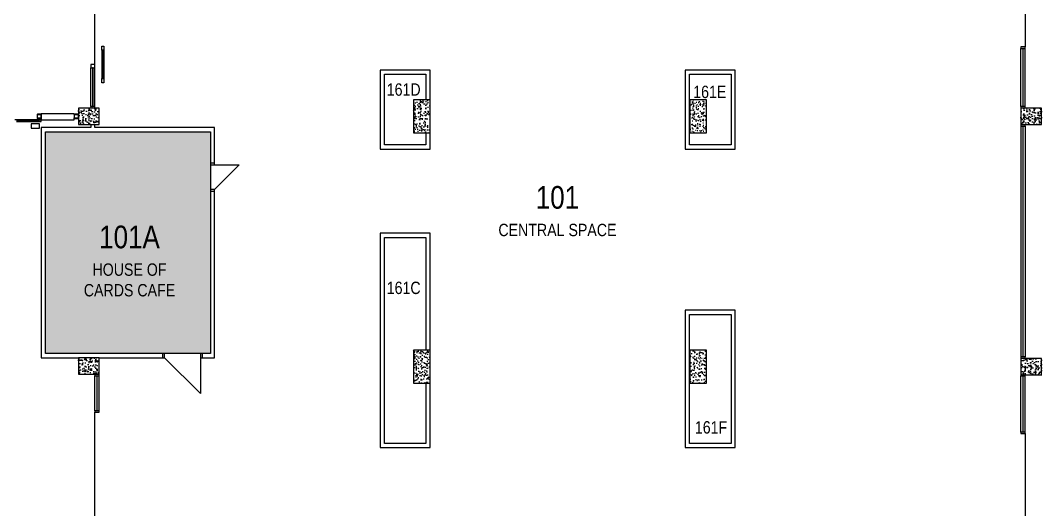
# Model space of a CAD drawing. Extents: x 76832 to 156531, y -2955 to 55954.
# Drawn here: x 98730 to 123496, y 28994 to 40871 of the extents above; entities that cross this region are included whole.
import ezdxf

# ---------------------------------------------------------------- set-up
doc = ezdxf.new("R2010")
doc.units = 0
doc.header["$MEASUREMENT"] = 0
for name, color, linetype in [('A-Column__Concrete', 7, 'CONTINUOUS'), ('A-DOOR', 160, 'CONTINUOUS'), ('A-Hatch__Concrete', 252, 'CONTINUOUS'), ('A-Text__Primary Room', 6, 'CONTINUOUS'), ('A-Wall__Brick', 6, 'CONTINUOUS'), ('A-Window', 4, 'CONTINUOUS')]:
    doc.layers.add(name, color=color, linetype=linetype)
doc.layers.add('Lease-Pharmacy', color=7, linetype='CONTINUOUS', true_color=0xffd452)
doc.styles.add('Arial Narrow', font='ARIALN.TTF', dxfattribs={"height": 750})
pattern_1 = [(50, (139339.66, 65471.27), (182.18467, -15.9391), [19.05, -209.55]), (355, (139339.66, 65471.27), (-35.2434, 191.05685), [15.24, -167.6406]), (100.45144, (139354.85, 65469.94), (146.94125, 175.11775), [16.19, -178.09024]), (46.1842, (139339.66, 65522.07), (271.079, -42.0423), [28.575, -314.325]), (96.63556, (139362.25, 65518.57), (237.4041, 247.4261), [24.285, -267.1356]), (351.18415, (139339.66, 65522.07), (237.4041, 247.4261), [22.86, -251.4597]), (21, (139365.06, 65509.37), (151.6144, -102.2652), [19.05, -209.55]), (326, (139365.06, 65509.37), (61.802, 184.188), [15.24, -167.64]), (71.45144, (139377.7, 65500.85), (213.4164, 81.92277), [16.19, -178.08994]), (37.5, (139339.665, 65471.27), (3.0886, 84.55504), [0, -165.608, 0, -170.18, 0, -168.275]), (7.5, (139339.665, 65471.27), (66.81966, 100.18057), [0, -97.028, 0, -161.798, 0, -64.135]), (327.5, (139283.02, 65471.27), (135.590595, -5.72874), [0, -63.5, 0, -198.12, 0, -262.89]), (317.5, (139257.62, 65471.27), (148.12918, 25.4265), [0, -82.55, 0, -131.572, 0, -186.69])]

msp = doc.modelspace()

# ---------------------------------------------------------------- hatches: boundary and pattern name
at = {"layer": 'A-Hatch__Concrete'}
h = msp.add_hatch(dxfattribs=at)
h.set_pattern_fill('AR-CONC', color=256, style=0)
h.set_pattern_definition(pattern_1)
h.paths.add_polyline_path([(108666, 38243), (108666, 38943), (108266, 38943), (108266, 38143), (108666, 38143)])
h = msp.add_hatch(dxfattribs=at)
h.set_pattern_fill('AR-CONC', color=256, style=0)
h.set_pattern_definition(pattern_1)
h.paths.add_polyline_path([(115366, 38243), (115366, 38943), (114966, 38943), (114966, 38143), (115366, 38143)])
h = msp.add_hatch(dxfattribs=at)
h.set_pattern_fill('AR-CONC', color=256, style=0)
h.set_pattern_definition(pattern_1)
h.paths.add_polyline_path([(100636, 38743), (100136, 38743), (100136, 38343), (100636, 38343)])
h = msp.add_hatch(dxfattribs=at)
h.set_pattern_fill('AR-CONC', color=256, style=0)
h.set_pattern_definition(pattern_1)
h.paths.add_polyline_path([(123496, 38743), (122996, 38743), (122996, 38343), (123496, 38343)])
h = msp.add_hatch(dxfattribs=at)
h.set_pattern_fill('AR-CONC', color=256, style=0)
h.set_pattern_definition(pattern_1)
h.paths.add_polyline_path([(108666, 32764), (108666, 32863), (108266, 32863), (108266, 32063), (108666, 32063)])
h = msp.add_hatch(dxfattribs=at)
h.set_pattern_fill('AR-CONC', color=256, style=0)
h.set_pattern_definition(pattern_1)
h.paths.add_polyline_path([(115366, 32764), (115366, 32863), (114966, 32863), (114966, 32063), (115366, 32063)])
h = msp.add_hatch(dxfattribs=at)
h.set_pattern_fill('AR-CONC', color=256, style=0)
h.set_pattern_definition(pattern_1)
h.paths.add_polyline_path([(100636, 32682), (100136, 32682), (100136, 32282), (100636, 32282)])
h = msp.add_hatch(dxfattribs=at)
h.set_pattern_fill('AR-CONC', color=256, style=0)
h.set_pattern_definition(pattern_1)
h.paths.add_polyline_path([(123496, 32663), (122996, 32663), (122996, 32263), (123496, 32263)])
at = {"layer": 'Lease-Pharmacy'}
h = msp.add_hatch(color=256, dxfattribs=at)
h.dxf.hatch_style = 1
h.paths.add_polyline_path([(99336, 38168), (103336, 38168), (103336, 32782), (99336, 32782)])

# ---------------------------------------------------------------- linework, layer by layer
at = {"layer": 'A-Column__Concrete'}
for p, q in [((108666, 38943), (108266, 38943)), ((108266, 38943), (108266, 38143)), ((108666, 38143), (108666, 38943)), ((115366, 38943), (114966, 38943)), ((114966, 38943), (114966, 38143)), ((115366, 38143), (115366, 38943)), ((100136, 38743), (100136, 38343)), ((100636, 38743), (100136, 38743)), ((100636, 38343), (100636, 38743)), ((122996, 38743), (122996, 38343)), ((123496, 38743), (122996, 38743)), ((123496, 38343), (123496, 38743)), ((99136, 38583), (99136, 38503)), ((99142, 38503), (99142, 38583)), ((99226, 38593), (99146, 38593)), ((99146, 38587), (99226, 38587)), ((99226, 38499), (99146, 38499)), ((99146, 38493), (99226, 38493)), ((99230, 38583), (99230, 38503)), ((100042, 38503), (100042, 38583)), ((100126, 38593), (100046, 38593)), ((100046, 38587), (100126, 38587)), ((100126, 38499), (100046, 38499)), ((100046, 38493), (100126, 38493)), ((100130, 38583), (100130, 38503)), ((100136, 38503), (100136, 38583)), ((99191, 38358), (98991, 38358)), ((98991, 38358), (98991, 38258)), ((98991, 38258), (99191, 38258)), ((99191, 38258), (99191, 38358)), ((100136, 38343), (100636, 38343)), ((108266, 38143), (108666, 38143)), ((114966, 38143), (115366, 38143)), ((122996, 38343), (123496, 38343)), ((108666, 32863), (108266, 32863)), ((108266, 32863), (108266, 32063)), ((108666, 32063), (108666, 32863)), ((115366, 32863), (114966, 32863)), ((114966, 32863), (114966, 32063)), ((115366, 32063), (115366, 32863)), ((100136, 32682), (100136, 32282)), ((100636, 32682), (100136, 32682)), ((100636, 32282), (100636, 32682)), ((122996, 32663), (122996, 32263)), ((123496, 32663), (122996, 32663)), ((123496, 32263), (123496, 32663)), ((100136, 32282), (100636, 32282)), ((122996, 32263), (123496, 32263)), ((108266, 32063), (108666, 32063)), ((114966, 32063), (115366, 32063))]:
    msp.add_line(p, q, dxfattribs=at)
for centre, radius, start, end in [((99146, 38583), 10, 90, 180), ((99146, 38503), 10, 180, 270), ((99146, 38583), 4, 90, 180), ((99146, 38503), 4, 180, 270), ((99226, 38583), 10, 0, 90), ((99226, 38583), 4, 0, 90), ((99226, 38503), 4, 270, 0), ((99226, 38503), 10, 270, 0), ((100046, 38583), 10, 90, 180), ((100046, 38503), 10, 180, 270), ((100046, 38583), 4, 90, 180), ((100046, 38503), 4, 180, 270), ((100126, 38583), 10, 0, 90), ((100126, 38583), 4, 0, 90), ((100126, 38503), 4, 270, 0), ((100126, 38503), 10, 270, 0)]:
    msp.add_arc(centre, radius, start, end, dxfattribs=at)
at = {"layer": 'A-DOOR'}
for p, q in [((123096, 43038), (123096, 40228)), ((100536, 39803), (100536, 41587)), ((100706, 40149), (100706, 40249)), ((100706, 40249), (100756, 40249)), ((100706, 40149), (100706, 39457)), ((100756, 40149), (100706, 40149)), ((100714, 40149), (100714, 39457)), ((100726, 40149), (100726, 39457)), ((100756, 40249), (100756, 40149)), ((100756, 40149), (100756, 39457)), ((100706, 39357), (100706, 39457)), ((100706, 39457), (100756, 39457)), ((100756, 39457), (100756, 39357)), ((100756, 39357), (100706, 39357)), ((103336, 37408), (103336, 37368)), ((103436, 37408), (103336, 37408)), ((103436, 37368), (103436, 37408)), ((103336, 37368), (103436, 37368)), ((103436, 37368), (104036, 37368)), ((103336, 36768), (103336, 36728)), ((103436, 36768), (103336, 36768)), ((103336, 36728), (103436, 36728)), ((103436, 36728), (103436, 36768)), ((102226, 32782), (102186, 32782)), ((102226, 32682), (102226, 32782)), ((103136, 32782), (103096, 32782)), ((103096, 32782), (103096, 32682)), ((102186, 32682), (102226, 32682)), ((103096, 32682), (103096, 31812)), ((103096, 32682), (103136, 32682)), ((100536, 28546), (100536, 31356)), ((123096, 30838), (123096, 28028))]:
    msp.add_line(p, q, dxfattribs=at)
at = {"layer": 'A-DOOR', "color": 252}
for p, q in [((104036, 37368), (103436, 36768)), ((103096, 31812), (102226, 32682))]:
    msp.add_line(p, q, dxfattribs=at)
at = {"layer": 'A-Wall__Brick'}
for p, q in [((108666, 39667), (107456, 39667)), ((107456, 39667), (107456, 37747)), ((108666, 38943), (108666, 39667)), ((116066, 39667), (114856, 39667)), ((114856, 39667), (114856, 37747)), ((116066, 37747), (116066, 39667)), ((107556, 39567), (108566, 39567)), ((107556, 37847), (107556, 39567)), ((108566, 39567), (108566, 38943)), ((114956, 39567), (115966, 39567)), ((114956, 37847), (114956, 39567)), ((115966, 39567), (115966, 37847)), ((100036, 38600), (99236, 38600)), ((99236, 38503), (99236, 38583)), ((99236, 38503), (99236, 38460)), ((99236, 38460), (100036, 38460)), ((100036, 38583), (100036, 38600)), ((100036, 38583), (100036, 38503)), ((100036, 38460), (100036, 38503)), ((99236, 38268), (99236, 32682)), ((100436, 38268), (99236, 38268)), ((99336, 32782), (99336, 38168)), ((99336, 38168), (103336, 38168)), ((100436, 38343), (100436, 38268)), ((100536, 38268), (100536, 38343)), ((103436, 38268), (100536, 38268)), ((103336, 38168), (103336, 37408)), ((103436, 37408), (103436, 38268)), ((108566, 38143), (108566, 37847)), ((108666, 37747), (108666, 38143)), ((107456, 37747), (108666, 37747)), ((108566, 37847), (107556, 37847)), ((114856, 37747), (116066, 37747)), ((115966, 37847), (114956, 37847)), ((103336, 36728), (103336, 32782)), ((103436, 32682), (103436, 36728)), ((108666, 35703), (107456, 35703)), ((107456, 35703), (107456, 30503)), ((108666, 32863), (108666, 35703)), ((107556, 35603), (108566, 35603)), ((107556, 30603), (107556, 35603)), ((108566, 35603), (108566, 32863)), ((116066, 33833), (114856, 33833)), ((114856, 33833), (114856, 30503)), ((114956, 33733), (115966, 33733)), ((114956, 30603), (114956, 33733)), ((115966, 33733), (115966, 30603)), ((116066, 30503), (116066, 33833)), ((102186, 32782), (99336, 32782)), ((102186, 32682), (102186, 32782)), ((103336, 32782), (103136, 32782)), ((103136, 32782), (103136, 32682)), ((99236, 32682), (100136, 32682)), ((100636, 32682), (102186, 32682)), ((103136, 32682), (103436, 32682)), ((108566, 32063), (108566, 30603)), ((108666, 30503), (108666, 32063)), ((107456, 30503), (108666, 30503)), ((108566, 30603), (107556, 30603)), ((114856, 30503), (116066, 30503)), ((115966, 30603), (114956, 30603))]:
    msp.add_line(p, q, dxfattribs=at)
at = {"layer": 'A-Window', "extrusion": (0, 0, -1)}
for p, q in [((122996, 40228), (122996, 40188)), ((123096, 40228), (122996, 40228)), ((122996, 40188), (123096, 40188)), ((123096, 40188), (123096, 40228)), ((100436, 39803), (100436, 39763)), ((100536, 39803), (100436, 39803)), ((100436, 39763), (100436, 39723)), ((100436, 39723), (100536, 39723)), ((100536, 39763), (100536, 39803)), ((100536, 39723), (100536, 39763)), ((100436, 38783), (100436, 38743)), ((100536, 38783), (100436, 38783)), ((100436, 38783), (100436, 38743)), ((100536, 38783), (100436, 38783)), ((100536, 38743), (100536, 38783)), ((100536, 38743), (100536, 38783)), ((122996, 38783), (122996, 38743)), ((123096, 38783), (122996, 38783)), ((123096, 38743), (123096, 38783)), ((122996, 38343), (122996, 38303)), ((122996, 38303), (123096, 38303)), ((123096, 38303), (123096, 38343)), ((100536, 31396), (100536, 31356)), ((100636, 31396), (100536, 31396)), ((100536, 31356), (100636, 31356)), ((100636, 31356), (100636, 31396)), ((122996, 30878), (122996, 30838)), ((123096, 30878), (122996, 30878)), ((122996, 30838), (123096, 30838)), ((123096, 30838), (123096, 30878))]:
    msp.add_line(p, q, dxfattribs=at)
at = {"layer": 'A-Window'}
for p, q in [((122996, 38783), (122996, 40188)), ((123041, 40228), (123051, 40228)), ((123041, 40188), (123041, 38783)), ((123051, 40188), (123041, 40188)), ((123051, 38783), (123051, 40188)), ((123096, 38783), (123096, 40188)), ((100436, 38783), (100436, 39723)), ((100436, 38783), (100436, 39723)), ((100481, 39723), (100481, 38783)), ((100491, 39723), (100481, 39723)), ((100491, 38783), (100491, 39723)), ((100536, 38783), (100536, 39723)), ((100536, 38783), (100536, 39723)), ((100481, 38783), (100491, 38783)), ((100481, 38783), (100491, 38783)), ((123041, 38783), (123051, 38783)), ((98596, 38468), (99196, 38468)), ((99236, 38428), (98636, 38428)), ((98636, 38418), (99236, 38418)), ((99236, 38468), (99196, 38468)), ((99196, 38428), (99236, 38428)), ((99236, 38428), (99236, 38468)), ((99236, 38418), (99236, 38428)), ((122996, 38303), (122996, 36923)), ((123051, 38303), (123041, 38303)), ((123041, 38303), (123041, 36923)), ((123051, 36923), (123051, 38303)), ((123096, 38303), (123096, 36923)), ((122996, 36923), (122996, 35503)), ((123051, 36923), (123041, 36923)), ((123041, 36923), (123041, 35503)), ((123041, 36923), (123051, 36923)), ((123051, 35503), (123051, 36923)), ((123096, 36923), (123096, 35503)), ((122996, 35503), (122996, 34083)), ((123041, 35503), (123051, 35503)), ((123051, 35503), (123041, 35503)), ((123041, 35503), (123041, 34083)), ((123051, 34083), (123051, 35503)), ((123096, 35503), (123096, 34083)), ((122996, 34083), (122996, 32703)), ((123051, 34083), (123041, 34083)), ((123041, 34083), (123041, 32703)), ((123041, 34083), (123051, 34083)), ((123051, 32703), (123051, 34083)), ((123096, 34083), (123096, 32703)), ((123096, 32703), (122996, 32703)), ((122996, 32703), (122996, 32663)), ((123041, 32703), (123051, 32703)), ((123096, 32663), (123096, 32703)), ((100536, 32282), (100536, 32243)), ((100536, 32243), (100636, 32243)), ((100536, 31396), (100536, 32243)), ((100581, 32243), (100581, 31396)), ((100591, 32243), (100581, 32243)), ((100591, 31396), (100591, 32243)), ((100636, 32243), (100636, 32282)), ((100636, 31396), (100636, 32243)), ((122996, 32263), (122996, 32243)), ((122996, 32243), (123096, 32243)), ((122996, 30878), (122996, 32243)), ((123041, 32243), (123041, 30878)), ((123051, 32243), (123041, 32243)), ((123051, 30878), (123051, 32243)), ((123096, 32243), (123096, 32263)), ((123096, 30878), (123096, 32243)), ((100581, 31396), (100591, 31396)), ((100591, 31356), (100581, 31356)), ((123041, 30878), (123051, 30878)), ((123051, 30838), (123041, 30838))]:
    msp.add_line(p, q, dxfattribs=at)
at = {"layer": 'Lease-Pharmacy'}
msp.add_lwpolyline([(99336, 38168), (103336, 38168), (103336, 32782), (99336, 32782)], close=True, dxfattribs=at)

# ---------------------------------------------------------------- texts
at = {"layer": 'A-Text__Primary Room', "attachment_point": 2, "style": 'Arial Narrow'}
for s, insert, char_height, width in [('\\pt1800;161D{\\H1.21274x; }', (108025, 39343), 300, 5700.07), ('\\pt1800;161E{\\H1.21274x; }', (115449, 39286), 300, 5700.07), ('{\\H0.73333x;101\\P\\H0.54546x;CENTRAL SPACE}', (111754, 36850), 750, 2870), ('{\\H0.73333x;101A\\P\\H0.54546x;HOUSE OF CARDS CAFE}', (101375, 35888), 750, 2870), ('\\pt1800;161C{\\H1.24002x; }', (108025, 34528), 300, 5700.07), ('\\pt1800;161F{\\H1.21274x; }', (115479, 31141), 300, 5700.07)]:
    msp.add_mtext(s, dxfattribs=dict(at, insert=insert, char_height=char_height, width=width))

doc.saveas('drawing.dxf')
